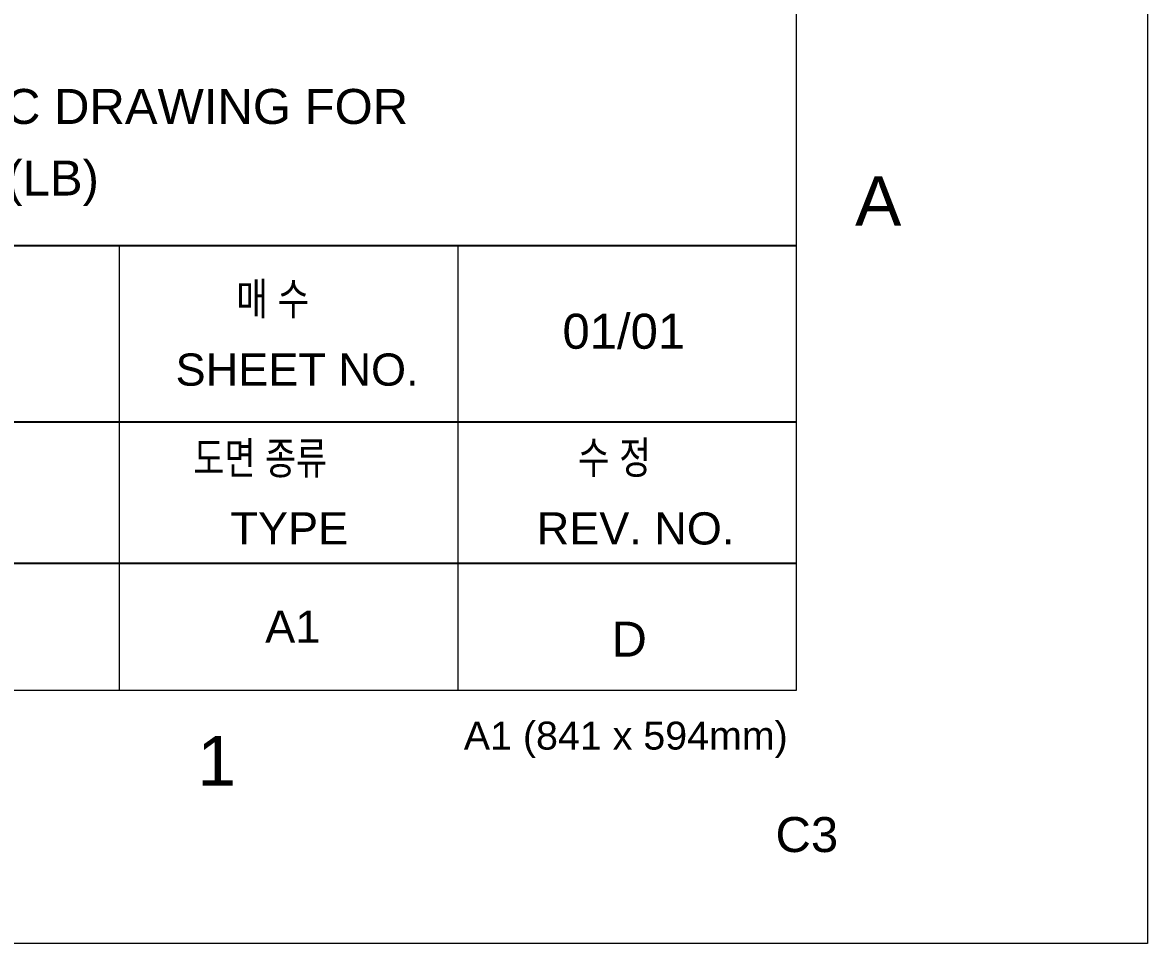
# Model space of a CAD drawing. Header units: inches. Extents: x 2106 to 2947, y -14 to 580.
# Drawn here: x 2866.9 to 2947.2, y -13.8 to 52 of the extents above; entities that cross this region are included whole.
import ezdxf
from ezdxf.enums import TextEntityAlignment as Align

# ---------------------------------------------------------------- set-up
doc = ezdxf.new("R2010")
doc.units = ezdxf.units.IN
doc.header["$MEASUREMENT"] = 0
for name, color, linetype in [('BG 0 -1', 7, 'Continuous'), ('BG VPORT', 7, 'Continuous'), ('FRAME', 7, 'Continuous')]:
    doc.layers.add(name, color=color, linetype=linetype)
doc.styles.add('Arial', font='arial.ttf')

msp = doc.modelspace()

# ---------------------------------------------------------------- linework, layer by layer
at = {"layer": 'BG 0 -1', "color": 7, "linetype": 'Continuous', "lineweight": 9}
for p, q in [((2947.237, 580.172), (2947.237, -13.828)), ((2922.169, 4.28), (2922.169, 562.919)), ((2873.758, 36.049), (2873.758, 4.28)), ((2897.963, 36.049), (2897.963, 4.28)), ((2131.349, 4.28), (2922.169, 4.28)), ((2947.237, -13.828), (2106.237, -13.828))]:
    msp.add_line(p, q, dxfattribs=at)
at = {"layer": 'BG VPORT', "color": 7, "linetype": 'Continuous', "lineweight": 25}
for p, q in [((2772.901, 36.049), (2922.169, 36.049)), ((2772.901, 23.442), (2922.169, 23.442)), ((2772.901, 13.357), (2922.169, 13.357))]:
    msp.add_line(p, q, dxfattribs=at)

# ---------------------------------------------------------------- texts
at = {"layer": 'BG 0 -1', "color": 7, "style": 'Arial', "width": 1.004063}
msp.add_text('A', height=3.537, dxfattribs=at).set_placement((2926.342, 37.459))
at = {"layer": 'BG 0 -1', "color": 7, "style": 'Arial'}
for s, height, width, p in [('A1 (841 x 594mm)', 2, 1.007335, (2909.959, 0.78)), ('1', 3.537, 1.008516, (2880.722, -0.775))]:
    msp.add_text(s, height=height, dxfattribs=dict(at, width=width)).set_placement(p, align=Align.MIDDLE)
at = {"layer": 'BG VPORT', "color": 7, "style": 'Arial'}
for s, width, p in [('매 수', 0.780824, (2882.133, 31.089)), (' SHEET NO.', 1.00288, (2876.895, 26.032)), ('도면 종류', 0.767495, (2879.068, 19.705)), ('수 정', 0.780824, (2906.544, 19.742)), ('TYPE', 1.001693, (2881.713, 14.69)), (' REV. NO.', 1.000881, (2902.707, 14.685)), ('A1', 1.006087, (2884.19, 7.663))]:
    msp.add_text(s, height=2.3, dxfattribs=dict(at, width=width)).set_placement(p)
at = {"layer": 'FRAME', "color": 2, "style": 'Arial'}
for s, width, p in [('HRSG_PIPING SYSTEM ISOMETRIC DRAWING FOR ', 1.003287, (2808.37, 44.735)), (' HP STEAM_LEFT SIDE (LB) ', 1.003287, (2826.174, 39.621)), ('01/01', 1.002578, (2905.437, 28.672)), ('D', 1.004063, (2908.937, 6.672)), ('C3', 1.004063, (2920.656, -7.293))]:
    msp.add_text(s, height=2.5, dxfattribs=dict(at, width=width)).set_placement(p)

doc.saveas('drawing.dxf')
